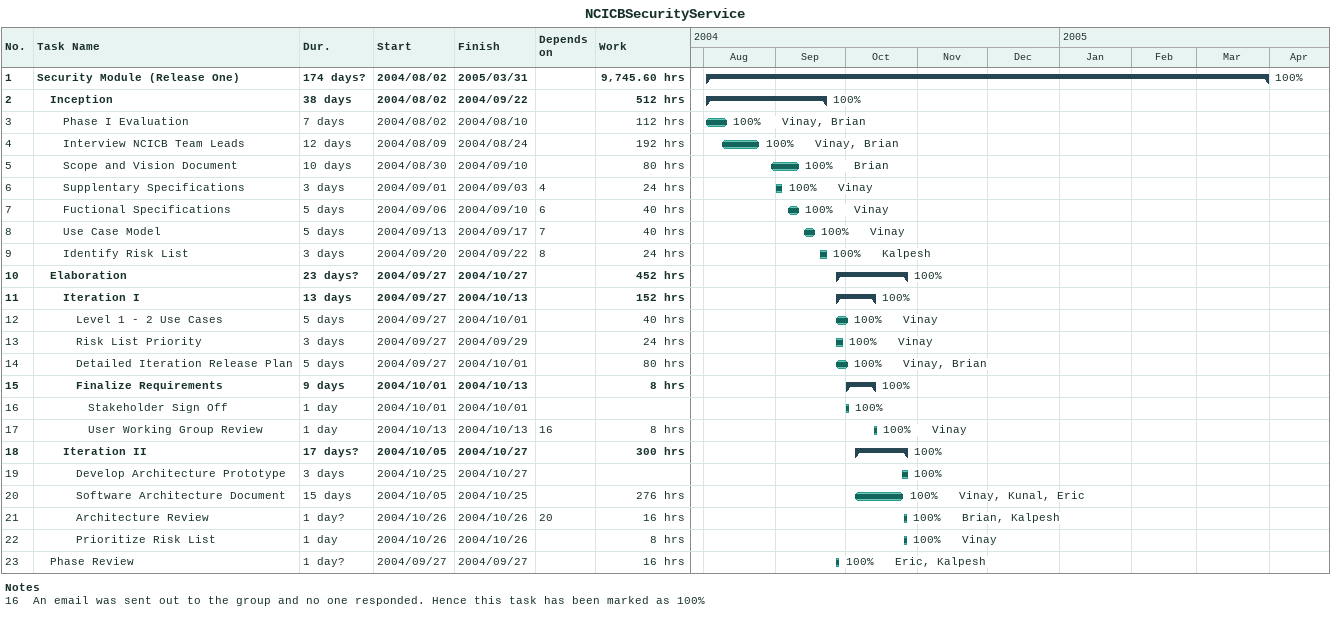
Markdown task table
NCICBSecurityService

| ID | Level | Task | Duration | Start | Finish | Predecessors | Resources | % complete | Work (h) |
|---|---|---|---|---|---|---|---|---|---|
| 1 | 1 | **Security Module (Release One)** | 174d? | 2004-08-02 | 2005-03-31 |  |  | 100 | 9745.60 |
| 2 | 2 | **Inception** | 38d | 2004-08-02 | 2004-09-22 |  |  | 100 | 512 |
| 3 | 3 | Phase I Evaluation | 7d | 2004-08-02 | 2004-08-10 |  | Vinay, Brian | 100 | 112 |
| 4 | 3 | Interview NCICB Team Leads | 12d | 2004-08-09 | 2004-08-24 |  | Vinay, Brian | 100 | 192 |
| 5 | 3 | Scope and Vision Document | 10d | 2004-08-30 | 2004-09-10 |  | Brian | 100 | 80 |
| 6 | 3 | Supplentary Specifications | 3d | 2004-09-01 | 2004-09-03 | 4 | Vinay | 100 | 24 |
| 7 | 3 | Fuctional Specifications | 5d | 2004-09-06 | 2004-09-10 | 6 | Vinay | 100 | 40 |
| 8 | 3 | Use Case Model | 5d | 2004-09-13 | 2004-09-17 | 7 | Vinay | 100 | 40 |
| 9 | 3 | Identify Risk List | 3d | 2004-09-20 | 2004-09-22 | 8 | Kalpesh | 100 | 24 |
| 10 | 2 | **Elaboration** | 23d? | 2004-09-27 | 2004-10-27 |  |  | 100 | 452 |
| 11 | 3 | **Iteration I** | 13d | 2004-09-27 | 2004-10-13 |  |  | 100 | 152 |
| 12 | 4 | Level 1 - 2 Use Cases | 5d | 2004-09-27 | 2004-10-01 |  | Vinay | 100 | 40 |
| 13 | 4 | Risk List Priority | 3d | 2004-09-27 | 2004-09-29 |  | Vinay | 100 | 24 |
| 14 | 4 | Detailed Iteration Release Plan | 5d | 2004-09-27 | 2004-10-01 |  | Vinay, Brian | 100 | 80 |
| 15 | 4 | **Finalize Requirements** | 9d | 2004-10-01 | 2004-10-13 |  |  | 100 | 8 |
| 16 | 5 | Stakeholder Sign Off | 1d | 2004-10-01 | 2004-10-01 |  |  | 100 |  |
| 17 | 5 | User Working Group Review | 1d | 2004-10-13 | 2004-10-13 | 16 | Vinay | 100 | 8 |
| 18 | 3 | **Iteration II** | 17d? | 2004-10-05 | 2004-10-27 |  |  | 100 | 300 |
| 19 | 4 | Develop Architecture Prototype | 3d | 2004-10-25 | 2004-10-27 |  |  | 100 |  |
| 20 | 4 | Software Architecture Document | 15d | 2004-10-05 | 2004-10-25 |  | Vinay, Kunal, Eric | 100 | 276 |
| 21 | 4 | Architecture Review | 1d? | 2004-10-26 | 2004-10-26 | 20 | Brian, Kalpesh | 100 | 16 |
| 22 | 4 | Prioritize Risk List | 1d | 2004-10-26 | 2004-10-26 |  | Vinay | 100 | 8 |
| 23 | 2 | Phase Review | 1d? | 2004-09-27 | 2004-09-27 |  | Eric, Kalpesh | 100 | 16 |

Notes
- 16: An email was sent out to the group and no one responded. Hence this task has been marked as 100%
